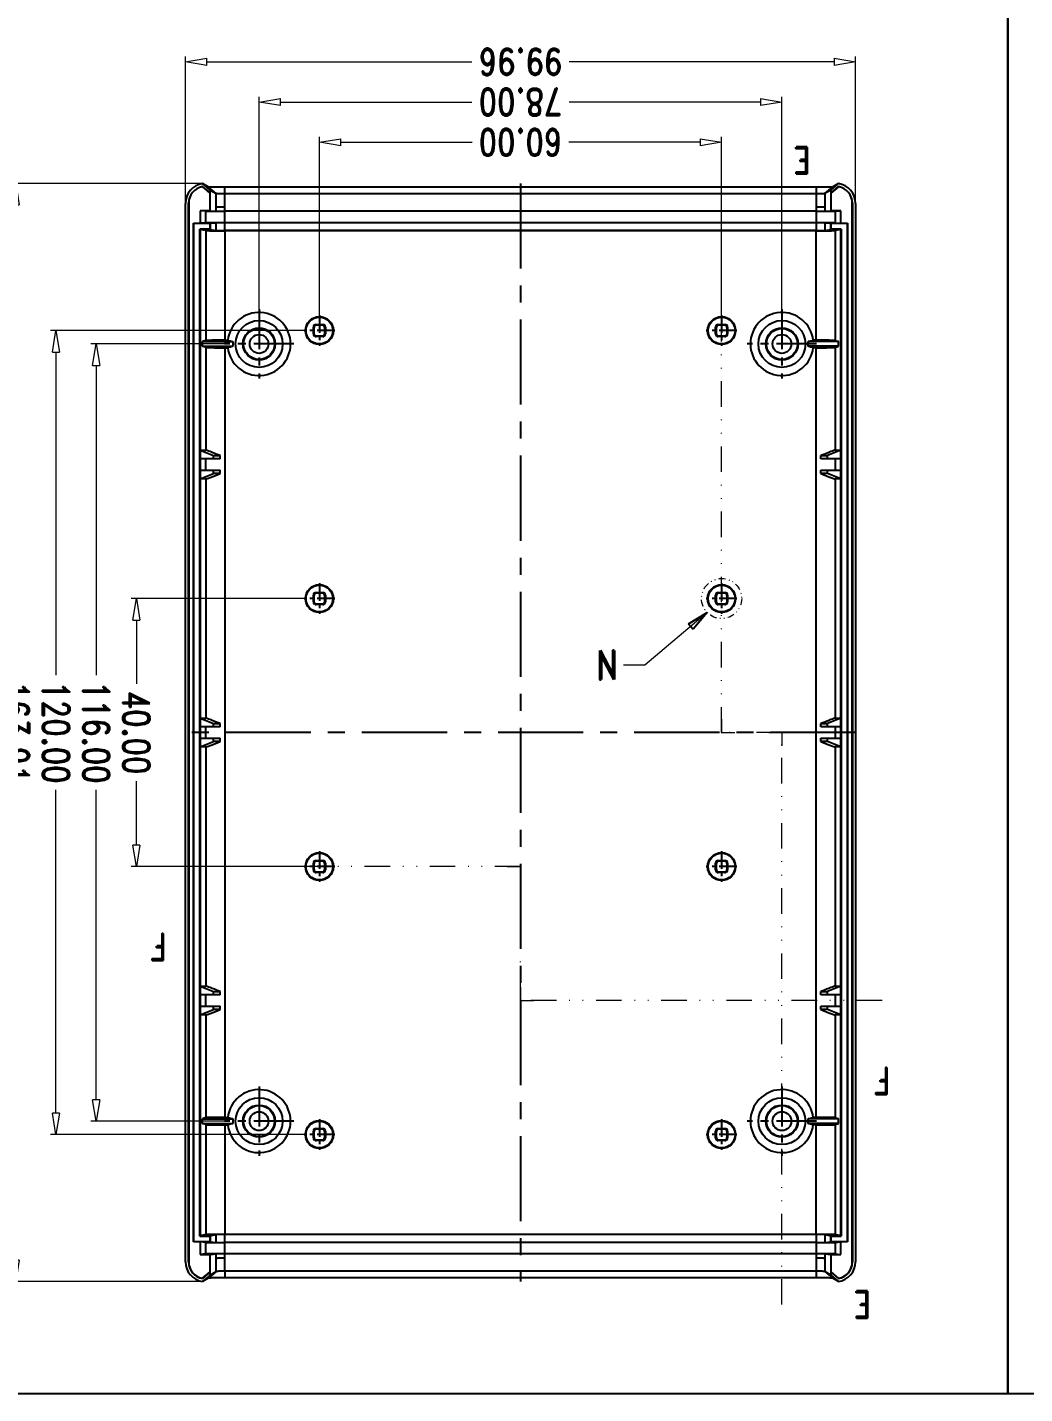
# Model space of a CAD drawing. Header units: millimetres. Extents: x 780 to 1231, y 190 to 834.
# Drawn here: x 859.2 to 1008, y 189.9 to 393.8 of the extents above; entities that cross this region are included whole.
import ezdxf
from ezdxf.enums import TextEntityAlignment as Align

# ---------------------------------------------------------------- set-up
doc = ezdxf.new("R2010")
doc.units = ezdxf.units.MM
doc.linetypes.add('CENTER', pattern=[50.8, 31.75, -6.35, 6.35, -6.35])
doc.linetypes.add('DIVIDE', pattern=[31.75, 12.7, -6.35, 0, -6.35, 0, -6.35])
doc.layers.add('06___PRT_ALL_SURFS', color=7, linetype='Continuous')
doc.layers.add('dim', color=3, linetype='Continuous', lineweight=9)
doc.layers.add('hatch', color=56, linetype='Continuous', lineweight=9)
doc.styles.add('LongTou', font='romand.shx', dxfattribs={"width": 0.8, "bigfont": 'whgdtxt.shx'})
doc.dimstyles.new('YanXiu', dxfattribs={"dimtxt": 2.5, "dimasz": 2.2, "dimexe": 1, "dimexo": 0, "dimgap": 0.66, "dimtad": 0, "dimzin": 1, "dimdsep": 46, "dimtxsty": 'LongTou', "dimblk": 'CLOSEDBLANK', "dimcen": 0, "dimclrd": 256, "dimclre": 131, "dimclrt": 42, "dimazin": 0, "dimtfac": 1, "dimtofl": 0, "dimtmove": 0, "dimatfit": 3, "dimldrblk": 'CLOSEDBLANK', "dimfxl": 1, "dimlwd": 5, "dimlwe": 5, "dimarcsym": 0})

# ---------------------------------------------------------------- blocks, each defined once
blk = doc.blocks.new('_ClosedBlank')
at = {"color": 0, "linetype": 'ByBlock', "lineweight": -2}
for p, q in [((-1, 0.167), (0, 0)), ((-1, 0.167), (-1, -0.167)), ((0, 0), (-1, -0.167))]:
    blk.add_line(p, q, dxfattribs=at)
blk = doc.blocks.new('*D367')
at = {"layer": 'Defpoints', "color": 0}
for p in [(-62.76, -221.5), (-2.76, -221.5), (-2.76, -247.31)]:
    blk.add_point(p, dxfattribs=at)
at = {"layer": 'dim', "color": 131, "lineweight": 5}
for p, q in [((-62.76, -221.5), (-62.76, -248.11)), ((-2.76, -221.5), (-2.76, -248.11))]:
    blk.add_line(p, q, dxfattribs=at)
at = {"layer": 'dim', "lineweight": 5}
for p, q in [((-59.56, -247.31), (-39.96, -247.31)), ((-5.96, -247.31), (-25.56, -247.31))]:
    blk.add_line(p, q, dxfattribs=at)
at = {"layer": 'dim', "lineweight": 5, "xscale": 3.2, "yscale": 3.2, "zscale": 3.2, "rotation": 180}
blk.add_blockref('_ClosedBlank', (-62.76, -247.31), dxfattribs=at)
at = {"layer": 'dim', "lineweight": 5, "xscale": 3.2, "yscale": 3.2, "zscale": 3.2}
blk.add_blockref('_ClosedBlank', (-2.76, -247.31), dxfattribs=at)
at = {"layer": 'dim', "color": 42, "insert": (-32.76, -247.31), "char_height": 4, "attachment_point": 5, "style": 'LongTou'}
blk.add_mtext('60.00', dxfattribs=at)
blk = doc.blocks.new('*D368')
at = {"layer": 'Defpoints', "color": 0}
for p in [(-71.76, -222.38), (6.24, -222.38), (6.24, -253.31)]:
    blk.add_point(p, dxfattribs=at)
at = {"layer": 'dim', "color": 131, "lineweight": 5}
for p, q in [((-71.76, -222.38), (-71.76, -254.11)), ((6.24, -222.38), (6.24, -254.11))]:
    blk.add_line(p, q, dxfattribs=at)
at = {"layer": 'dim', "lineweight": 5}
for p, q in [((-68.56, -253.31), (-40.04, -253.31)), ((3.04, -253.31), (-25.49, -253.31))]:
    blk.add_line(p, q, dxfattribs=at)
at = {"layer": 'dim', "lineweight": 5, "xscale": 3.2, "yscale": 3.2, "zscale": 3.2, "rotation": 180}
blk.add_blockref('_ClosedBlank', (-71.76, -253.31), dxfattribs=at)
at = {"layer": 'dim', "lineweight": 5, "xscale": 3.2, "yscale": 3.2, "zscale": 3.2}
blk.add_blockref('_ClosedBlank', (6.24, -253.31), dxfattribs=at)
at = {"layer": 'dim', "color": 42, "insert": (-32.76, -253.31), "char_height": 4, "attachment_point": 5, "style": 'LongTou'}
blk.add_mtext('78.00', dxfattribs=at)
blk = doc.blocks.new('*D369')
at = {"layer": 'Defpoints', "color": 0}
for p in [(-82.74, -238.19), (17.22, -238.19), (17.22, -259.31)]:
    blk.add_point(p, dxfattribs=at)
at = {"layer": 'dim', "color": 131, "lineweight": 5}
for p, q in [((-82.74, -238.19), (-82.74, -260.11)), ((17.22, -238.19), (17.22, -260.11))]:
    blk.add_line(p, q, dxfattribs=at)
at = {"layer": 'dim', "lineweight": 5}
for p, q in [((-79.54, -259.31), (-40.04, -259.31)), ((14.02, -259.31), (-25.49, -259.31))]:
    blk.add_line(p, q, dxfattribs=at)
at = {"layer": 'dim', "lineweight": 5, "xscale": 3.2, "yscale": 3.2, "zscale": 3.2, "rotation": 180}
blk.add_blockref('_ClosedBlank', (-82.74, -259.31), dxfattribs=at)
at = {"layer": 'dim', "lineweight": 5, "xscale": 3.2, "yscale": 3.2, "zscale": 3.2}
blk.add_blockref('_ClosedBlank', (17.22, -259.31), dxfattribs=at)
at = {"layer": 'dim', "color": 42, "insert": (-32.76, -259.31), "char_height": 4, "attachment_point": 5, "style": 'LongTou'}
blk.add_mtext('99.96', dxfattribs=at)
blk = doc.blocks.new('*D363')
at = {"layer": 'Defpoints', "color": 0}
for p in [(-0.47, -139.2), (24.54, -139.2), (-0.47, -179.2)]:
    blk.add_point(p, dxfattribs=at)
at = {"layer": 'dim', "color": 131, "lineweight": 5}
for p, q in [((-0.47, -139.2), (25.34, -139.2)), ((-0.47, -179.2), (25.34, -179.2))]:
    blk.add_line(p, q, dxfattribs=at)
at = {"layer": 'dim', "lineweight": 5}
for p, q in [((24.54, -142.4), (24.54, -151.93)), ((24.54, -176), (24.54, -166.48))]:
    blk.add_line(p, q, dxfattribs=at)
at = {"layer": 'dim', "lineweight": 5, "xscale": 3.2, "yscale": 3.2, "zscale": 3.2}
for p, rotation in [((24.54, -139.2), 90), ((24.54, -179.2), 270)]:
    blk.add_blockref('_ClosedBlank', p, dxfattribs=dict(at, rotation=rotation))
at = {"layer": 'dim', "color": 42, "insert": (24.54, -159.2), "char_height": 4, "attachment_point": 5, "rotation": 90, "style": 'LongTou'}
blk.add_mtext('40.00', dxfattribs=at)
blk = doc.blocks.new('*D364')
at = {"layer": 'Defpoints', "color": 0}
for p in [(11.41, -101.2), (30.54, -101.2), (11.41, -217.2)]:
    blk.add_point(p, dxfattribs=at)
at = {"layer": 'dim', "color": 131, "lineweight": 5}
for p, q in [((11.41, -101.2), (31.34, -101.2)), ((11.41, -217.2), (31.34, -217.2))]:
    blk.add_line(p, q, dxfattribs=at)
at = {"layer": 'dim', "lineweight": 5}
for p, q in [((30.54, -104.4), (30.54, -150.63)), ((30.54, -214), (30.54, -167.77))]:
    blk.add_line(p, q, dxfattribs=at)
at = {"layer": 'dim', "lineweight": 5, "xscale": 3.2, "yscale": 3.2, "zscale": 3.2}
for p, rotation in [((30.54, -101.2), 90), ((30.54, -217.2), 270)]:
    blk.add_blockref('_ClosedBlank', p, dxfattribs=dict(at, rotation=rotation))
at = {"layer": 'dim', "color": 42, "insert": (30.54, -159.2), "char_height": 4, "attachment_point": 5, "rotation": 90, "style": 'LongTou'}
blk.add_mtext('116.00', dxfattribs=at)
blk = doc.blocks.new('*D365')
at = {"layer": 'Defpoints', "color": 0}
for p in [(-0.47, -99.2), (36.54, -99.2), (-0.47, -219.2)]:
    blk.add_point(p, dxfattribs=at)
at = {"layer": 'dim', "color": 131, "lineweight": 5}
for p, q in [((-0.47, -99.2), (37.34, -99.2)), ((-0.47, -219.2), (37.34, -219.2))]:
    blk.add_line(p, q, dxfattribs=at)
at = {"layer": 'dim', "lineweight": 5}
for p, q in [((36.54, -102.4), (36.54, -150.63)), ((36.54, -216), (36.54, -167.77))]:
    blk.add_line(p, q, dxfattribs=at)
at = {"layer": 'dim', "lineweight": 5, "xscale": 3.2, "yscale": 3.2, "zscale": 3.2}
for p, rotation in [((36.54, -99.2), 90), ((36.54, -219.2), 270)]:
    blk.add_blockref('_ClosedBlank', p, dxfattribs=dict(at, rotation=rotation))
at = {"layer": 'dim', "color": 42, "insert": (36.54, -159.2), "char_height": 4, "attachment_point": 5, "rotation": 90, "style": 'LongTou'}
blk.add_mtext('120.00', dxfattribs=at)
blk = doc.blocks.new('*D366')
at = {"layer": 'Defpoints', "color": 0}
for p in [(14.67, -77.25), (42.54, -77.25), (14.67, -241.15)]:
    blk.add_point(p, dxfattribs=at)
at = {"layer": 'dim', "color": 131, "lineweight": 5}
for p, q in [((14.67, -77.25), (43.34, -77.25)), ((14.67, -241.15), (43.34, -241.15))]:
    blk.add_line(p, q, dxfattribs=at)
at = {"layer": 'dim', "lineweight": 5}
for p, q in [((42.54, -80.45), (42.54, -151.09)), ((42.54, -237.95), (42.54, -167.32))]:
    blk.add_line(p, q, dxfattribs=at)
at = {"layer": 'dim', "lineweight": 5, "xscale": 3.2, "yscale": 3.2, "zscale": 3.2}
for p, rotation in [((42.54, -77.25), 90), ((42.54, -241.15), 270)]:
    blk.add_blockref('_ClosedBlank', p, dxfattribs=dict(at, rotation=rotation))
at = {"layer": 'dim', "color": 42, "insert": (42.54, -159.2), "char_height": 4, "attachment_point": 5, "rotation": 90, "style": 'LongTou'}
blk.add_mtext('163.91', dxfattribs=at)
blk = doc.blocks.new('*u464')
at = {"color": 7}
for p, q in [((25.254, 304.777), (26.415, 303.808)), ((26.437, 303.823), (25.261, 304.805)), ((26.437, 303.823), (26.437, 304.284)), ((118.993, 303.823), (120.169, 304.805)), ((118.993, 304.284), (118.993, 303.823)), ((120.177, 304.777), (119.015, 303.807)), ((22.737, 144.331), (22.737, 302.31)), ((23.189, 144.318), (23.189, 302.323)), ((23.215, 302.323), (23.189, 302.323)), ((23.215, 302.323), (23.215, 144.318)), ((26.415, 303.807), (26.437, 303.823)), ((26.415, 301.2), (26.415, 303.807)), ((27.291, 301.13), (27.291, 303.772)), ((28.59, 298.233), (28.59, 303.722)), ((116.841, 303.722), (116.841, 298.233)), ((118.138, 303.771), (118.139, 301.13)), ((119.015, 303.807), (118.993, 303.823)), ((119.015, 303.807), (119.015, 301.2)), ((122.215, 144.318), (122.215, 302.323)), ((122.215, 302.323), (122.241, 302.323)), ((122.241, 302.323), (122.241, 144.318)), ((122.693, 302.31), (122.693, 144.331)), ((24.915, 301.2), (24.915, 299.341)), ((25.794, 301.13), (24.915, 301.2)), ((26.415, 301.2), (24.915, 301.2)), ((25.794, 299.411), (25.794, 301.13)), ((27.291, 301.13), (26.415, 301.2)), ((28.591, 301.12), (116.839, 301.12)), ((119.015, 301.2), (118.139, 301.13)), ((120.515, 301.2), (119.015, 301.2)), ((119.637, 301.13), (120.515, 301.2)), ((119.637, 301.13), (119.637, 299.411)), ((120.515, 299.341), (120.515, 301.2)), ((23.917, 147.3), (23.917, 299.341)), ((23.917, 299.341), (23.97, 299.288)), ((23.917, 299.341), (26.415, 299.341)), ((23.97, 147.352), (23.97, 299.288)), ((26.363, 299.288), (23.97, 299.288)), ((24.865, 148.169), (24.865, 298.472)), ((24.917, 298.419), (24.865, 298.472)), ((26.363, 298.472), (24.865, 298.472)), ((25.794, 299.411), (24.915, 299.341)), ((24.917, 298.419), (24.917, 148.221)), ((24.917, 298.419), (25.796, 298.244)), ((26.415, 298.419), (24.917, 298.419)), ((25.796, 281.842), (25.796, 298.244)), ((26.415, 299.341), (26.363, 299.288)), ((26.363, 299.288), (26.363, 298.472)), ((26.415, 298.419), (26.363, 298.472)), ((27.291, 299.411), (26.415, 299.341)), ((26.415, 299.341), (26.415, 298.419)), ((27.291, 298.244), (26.415, 298.419)), ((27.291, 298.244), (27.291, 299.411)), ((28.59, 299.415), (116.841, 299.415)), ((28.59, 298.233), (116.841, 298.233)), ((28.593, 298.22), (28.593, 281.88)), ((28.593, 298.22), (116.837, 298.22)), ((116.837, 281.88), (116.837, 298.22)), ((118.139, 299.411), (118.139, 298.244)), ((119.015, 299.341), (118.139, 299.411)), ((119.015, 298.419), (118.139, 298.244)), ((119.015, 298.419), (119.015, 299.341)), ((119.015, 299.341), (121.513, 299.341)), ((119.015, 299.341), (119.068, 299.288)), ((119.015, 298.419), (119.068, 298.472)), ((120.513, 298.419), (119.015, 298.419)), ((119.068, 298.472), (119.068, 299.288)), ((121.461, 299.288), (119.068, 299.288)), ((120.565, 298.472), (119.068, 298.472)), ((119.635, 298.244), (120.513, 298.419)), ((119.635, 281.842), (119.635, 298.244)), ((119.637, 299.411), (120.515, 299.341)), ((120.513, 298.419), (120.565, 298.472)), ((120.513, 148.221), (120.513, 298.419)), ((120.565, 298.472), (120.565, 148.169)), ((121.513, 299.341), (121.461, 299.288)), ((121.461, 299.288), (121.461, 147.352)), ((121.513, 299.341), (121.513, 147.3)), ((41.815, 282.82), (41.815, 283.82)), ((41.815, 283.82), (41.908, 283.728)), ((41.908, 283.728), (41.908, 282.913)), ((42.215, 284.22), (42.308, 284.128)), ((42.215, 284.22), (43.215, 284.22)), ((43.123, 284.128), (42.308, 284.128)), ((43.215, 284.22), (43.123, 284.128)), ((43.615, 283.82), (43.523, 283.728)), ((43.523, 282.913), (43.523, 283.728)), ((43.615, 283.82), (43.615, 282.82)), ((101.815, 282.82), (101.815, 283.82)), ((101.815, 283.82), (101.908, 283.728)), ((101.908, 283.728), (101.908, 282.913)), ((102.215, 284.22), (103.215, 284.22)), ((102.215, 284.22), (102.308, 284.128)), ((103.123, 284.128), (102.308, 284.128)), ((103.215, 284.22), (103.123, 284.128)), ((103.615, 283.82), (103.523, 283.728)), ((103.523, 282.913), (103.523, 283.728)), ((103.615, 283.82), (103.615, 282.82)), ((25.796, 281.842), (25.258, 281.67)), ((25.258, 281.67), (25.258, 280.97)), ((25.258, 281.67), (29.812, 281.67)), ((28.593, 281.88), (29.043, 281.88)), ((41.815, 282.82), (41.908, 282.913)), ((42.215, 282.42), (42.308, 282.513)), ((43.215, 282.42), (42.215, 282.42)), ((42.308, 282.513), (43.123, 282.513)), ((43.123, 282.513), (43.215, 282.42)), ((43.523, 282.913), (43.615, 282.82)), ((101.908, 282.913), (101.815, 282.82)), ((102.308, 282.513), (102.215, 282.42)), ((103.215, 282.42), (102.215, 282.42)), ((102.308, 282.513), (103.123, 282.513)), ((103.215, 282.42), (103.123, 282.513)), ((103.615, 282.82), (103.523, 282.913)), ((120.173, 281.67), (115.619, 281.67)), ((116.837, 281.88), (116.387, 281.88)), ((119.635, 281.842), (120.173, 281.67)), ((120.173, 281.67), (120.173, 280.97)), ((25.796, 280.798), (25.258, 280.97)), ((25.258, 280.97), (29.812, 280.97)), ((25.796, 265.47), (25.796, 280.798)), ((28.593, 280.761), (28.593, 165.88)), ((28.593, 280.761), (29.043, 280.761)), ((120.173, 280.97), (115.619, 280.97)), ((116.837, 280.761), (116.387, 280.761)), ((116.837, 165.88), (116.837, 280.761)), ((119.635, 280.798), (120.173, 280.97)), ((119.635, 265.47), (119.635, 280.798)), ((24.917, 265.47), (26.919, 264.67)), ((24.917, 265.47), (25.796, 265.47)), ((120.513, 265.47), (118.511, 264.67)), ((119.635, 265.47), (120.513, 265.47)), ((27.911, 264.17), (24.917, 264.17)), ((25.796, 262.47), (25.796, 264.17)), ((26.919, 264.67), (26.919, 264.17)), ((26.919, 264.67), (27.911, 264.67)), ((27.911, 264.67), (27.911, 264.17)), ((117.519, 264.67), (117.519, 264.17)), ((117.519, 264.67), (118.511, 264.67)), ((120.513, 264.17), (117.519, 264.17)), ((118.511, 264.67), (118.511, 264.17)), ((119.635, 264.17), (119.635, 262.47)), ((24.917, 262.47), (27.911, 262.47)), ((24.917, 261.17), (26.919, 261.97)), ((25.796, 261.17), (24.917, 261.17)), ((25.796, 225.47), (25.796, 261.17)), ((26.919, 262.47), (26.919, 261.97)), ((27.911, 261.97), (26.919, 261.97)), ((27.911, 262.47), (27.911, 261.97)), ((117.519, 262.47), (120.513, 262.47)), ((117.519, 262.47), (117.519, 261.97)), ((118.511, 261.97), (117.519, 261.97)), ((118.511, 262.47), (118.511, 261.97)), ((120.513, 261.17), (118.511, 261.97)), ((120.513, 261.17), (119.635, 261.17)), ((119.635, 225.47), (119.635, 261.17)), ((41.815, 242.82), (41.815, 243.82)), ((41.815, 243.82), (41.908, 243.728)), ((41.815, 242.82), (41.908, 242.913)), ((41.908, 243.728), (41.908, 242.913)), ((42.215, 244.22), (42.308, 244.128)), ((42.215, 244.22), (43.215, 244.22)), ((43.123, 244.128), (42.308, 244.128)), ((43.215, 244.22), (43.123, 244.128)), ((43.615, 243.82), (43.523, 243.728)), ((43.523, 242.913), (43.523, 243.728)), ((43.523, 242.913), (43.615, 242.82)), ((43.615, 243.82), (43.615, 242.82)), ((101.815, 242.82), (101.815, 243.82)), ((101.815, 243.82), (101.908, 243.728)), ((101.908, 242.913), (101.815, 242.82)), ((101.908, 243.728), (101.908, 242.913)), ((102.215, 244.22), (103.215, 244.22)), ((102.215, 244.22), (102.308, 244.128)), ((103.123, 244.128), (102.308, 244.128)), ((103.215, 244.22), (103.123, 244.128)), ((103.615, 243.82), (103.523, 243.728)), ((103.523, 242.913), (103.523, 243.728)), ((103.615, 242.82), (103.523, 242.913)), ((103.615, 243.82), (103.615, 242.82)), ((42.215, 242.42), (42.308, 242.513)), ((43.215, 242.42), (42.215, 242.42)), ((42.308, 242.513), (43.123, 242.513)), ((43.123, 242.513), (43.215, 242.42)), ((102.308, 242.513), (102.215, 242.42)), ((103.215, 242.42), (102.215, 242.42)), ((102.308, 242.513), (103.123, 242.513)), ((103.215, 242.42), (103.123, 242.513)), ((24.917, 225.47), (26.919, 224.67)), ((24.917, 225.47), (25.796, 225.47)), ((26.919, 224.67), (26.919, 224.17)), ((26.919, 224.67), (27.911, 224.67)), ((27.911, 224.67), (27.911, 224.17)), ((117.519, 224.67), (118.511, 224.67)), ((117.519, 224.67), (117.519, 224.17)), ((120.513, 225.47), (118.511, 224.67)), ((118.511, 224.67), (118.511, 224.17)), ((119.635, 225.47), (120.513, 225.47)), ((27.911, 224.17), (24.917, 224.17)), ((24.917, 222.47), (27.911, 222.47)), ((25.796, 222.47), (25.796, 224.17)), ((26.919, 222.47), (26.919, 221.97)), ((27.911, 222.47), (27.911, 221.97)), ((120.513, 224.17), (117.519, 224.17)), ((117.519, 222.47), (120.513, 222.47)), ((117.519, 222.47), (117.519, 221.97)), ((118.511, 222.47), (118.511, 221.97)), ((119.635, 224.17), (119.635, 222.47)), ((24.917, 221.17), (26.919, 221.97)), ((25.796, 221.17), (24.917, 221.17)), ((25.796, 185.47), (25.796, 221.17)), ((27.911, 221.97), (26.919, 221.97)), ((118.511, 221.97), (117.519, 221.97)), ((120.513, 221.17), (118.511, 221.97)), ((120.513, 221.17), (119.635, 221.17)), ((119.635, 185.47), (119.635, 221.17)), ((42.215, 204.22), (42.308, 204.128)), ((42.215, 204.22), (43.215, 204.22)), ((43.123, 204.128), (42.308, 204.128)), ((43.123, 204.128), (43.215, 204.22)), ((102.215, 204.22), (103.215, 204.22)), ((102.308, 204.128), (102.215, 204.22)), ((103.123, 204.128), (102.308, 204.128)), ((103.215, 204.22), (103.123, 204.128)), ((41.815, 203.82), (41.908, 203.728)), ((41.815, 202.82), (41.815, 203.82)), ((41.815, 202.82), (41.908, 202.913)), ((41.908, 203.728), (41.908, 202.913)), ((42.215, 202.42), (42.308, 202.513)), ((43.215, 202.42), (42.215, 202.42)), ((42.308, 202.513), (43.123, 202.513)), ((43.215, 202.42), (43.123, 202.513)), ((43.523, 203.728), (43.615, 203.82)), ((43.523, 202.913), (43.523, 203.728)), ((43.615, 202.82), (43.523, 202.913)), ((43.615, 203.82), (43.615, 202.82)), ((101.908, 203.728), (101.815, 203.82)), ((101.815, 202.82), (101.815, 203.82)), ((101.815, 202.82), (101.908, 202.913)), ((101.908, 203.728), (101.908, 202.913)), ((102.215, 202.42), (102.308, 202.513)), ((103.215, 202.42), (102.215, 202.42)), ((102.308, 202.513), (103.123, 202.513)), ((103.215, 202.42), (103.123, 202.513)), ((103.615, 203.82), (103.523, 203.728)), ((103.523, 202.913), (103.523, 203.728)), ((103.615, 202.82), (103.523, 202.913)), ((103.615, 203.82), (103.615, 202.82)), ((24.917, 185.47), (26.919, 184.67)), ((24.917, 185.47), (25.796, 185.47)), ((27.911, 184.17), (24.917, 184.17)), ((25.796, 182.47), (25.796, 184.17)), ((26.919, 184.67), (26.919, 184.17)), ((26.919, 184.67), (27.911, 184.67)), ((27.911, 184.67), (27.911, 184.17)), ((117.519, 184.67), (118.511, 184.67)), ((117.519, 184.67), (117.519, 184.17)), ((120.513, 184.17), (117.519, 184.17)), ((120.513, 185.47), (118.511, 184.67)), ((118.511, 184.67), (118.511, 184.17)), ((119.635, 185.47), (120.513, 185.47)), ((119.635, 184.17), (119.635, 182.47)), ((24.917, 182.47), (27.911, 182.47)), ((24.917, 181.17), (26.919, 181.97)), ((26.919, 182.47), (26.919, 181.97)), ((27.911, 181.97), (26.919, 181.97)), ((27.911, 182.47), (27.911, 181.97)), ((117.519, 182.47), (120.513, 182.47)), ((117.519, 182.47), (117.519, 181.97)), ((118.511, 181.97), (117.519, 181.97)), ((118.511, 182.47), (118.511, 181.97)), ((120.513, 181.17), (118.511, 181.97)), ((25.796, 181.17), (24.917, 181.17)), ((25.796, 165.842), (25.796, 181.17)), ((120.513, 181.17), (119.635, 181.17)), ((119.635, 165.842), (119.635, 181.17)), ((25.796, 165.842), (25.258, 165.67)), ((25.258, 165.67), (29.812, 165.67)), ((25.258, 165.67), (25.258, 164.97)), ((28.593, 165.88), (29.043, 165.88)), ((120.173, 165.67), (115.619, 165.67)), ((116.837, 165.88), (116.387, 165.88)), ((119.635, 165.842), (120.173, 165.67)), ((120.173, 165.67), (120.173, 164.97)), ((25.796, 164.798), (25.258, 164.97)), ((25.258, 164.97), (29.812, 164.97)), ((25.796, 148.397), (25.796, 164.798)), ((28.593, 164.761), (29.043, 164.761)), ((28.593, 164.761), (28.593, 148.42)), ((41.815, 163.82), (41.908, 163.728)), ((41.815, 162.82), (41.815, 163.82)), ((41.908, 163.728), (41.908, 162.913)), ((42.215, 164.22), (42.308, 164.128)), ((42.215, 164.22), (43.215, 164.22)), ((43.123, 164.128), (42.308, 164.128)), ((43.123, 164.128), (43.215, 164.22)), ((43.523, 163.728), (43.615, 163.82)), ((43.523, 162.913), (43.523, 163.728)), ((43.615, 163.82), (43.615, 162.82)), ((101.908, 163.728), (101.815, 163.82)), ((101.815, 162.82), (101.815, 163.82)), ((101.908, 163.728), (101.908, 162.913)), ((102.215, 164.22), (103.215, 164.22)), ((102.308, 164.128), (102.215, 164.22)), ((103.123, 164.128), (102.308, 164.128)), ((103.215, 164.22), (103.123, 164.128)), ((103.615, 163.82), (103.523, 163.728)), ((103.523, 162.913), (103.523, 163.728)), ((103.615, 163.82), (103.615, 162.82)), ((120.173, 164.97), (115.619, 164.97)), ((116.837, 164.761), (116.387, 164.761)), ((116.837, 148.42), (116.837, 164.761)), ((119.635, 164.798), (120.173, 164.97)), ((119.635, 148.397), (119.635, 164.798)), ((41.815, 162.82), (41.908, 162.913)), ((42.215, 162.42), (42.308, 162.513)), ((43.215, 162.42), (42.215, 162.42)), ((42.308, 162.513), (43.123, 162.513)), ((43.215, 162.42), (43.123, 162.513)), ((43.615, 162.82), (43.523, 162.913)), ((101.815, 162.82), (101.908, 162.913)), ((102.215, 162.42), (102.308, 162.513)), ((103.215, 162.42), (102.215, 162.42)), ((102.308, 162.513), (103.123, 162.513)), ((103.215, 162.42), (103.123, 162.513)), ((103.615, 162.82), (103.523, 162.913)), ((23.917, 147.3), (23.97, 147.352)), ((26.415, 147.3), (23.917, 147.3)), ((23.97, 147.352), (26.363, 147.352)), ((24.917, 148.221), (24.865, 148.169)), ((24.865, 148.169), (26.363, 148.169)), ((25.794, 147.23), (24.915, 147.3)), ((24.915, 147.3), (24.915, 145.441)), ((24.917, 148.221), (25.796, 148.397)), ((24.917, 148.221), (26.415, 148.221)), ((25.794, 145.511), (25.794, 147.23)), ((26.415, 148.221), (26.363, 148.169)), ((26.363, 148.169), (26.363, 147.352)), ((26.415, 147.3), (26.363, 147.352)), ((27.291, 148.396), (26.415, 148.221)), ((26.415, 148.221), (26.415, 147.3)), ((27.291, 147.23), (26.415, 147.3)), ((27.291, 147.23), (27.291, 148.396)), ((28.59, 148.407), (116.841, 148.407)), ((28.593, 141.931), (28.59, 148.407)), ((28.591, 147.22), (116.839, 147.22)), ((28.593, 148.42), (116.837, 148.42)), ((116.841, 148.407), (116.837, 141.931)), ((119.015, 148.221), (118.139, 148.396)), ((118.139, 148.396), (118.139, 147.23)), ((119.015, 147.3), (118.139, 147.23)), ((119.015, 148.221), (120.513, 148.221)), ((119.015, 148.221), (119.068, 148.169)), ((119.015, 147.3), (119.015, 148.221)), ((119.015, 147.3), (119.068, 147.352)), ((121.513, 147.3), (119.015, 147.3)), ((119.068, 148.169), (120.565, 148.169)), ((119.068, 147.352), (119.068, 148.169)), ((119.068, 147.352), (121.461, 147.352)), ((119.635, 148.397), (120.513, 148.221)), ((119.637, 147.23), (120.515, 147.3)), ((119.637, 147.23), (119.637, 145.511)), ((120.513, 148.221), (120.565, 148.169)), ((120.515, 145.441), (120.515, 147.3)), ((121.513, 147.3), (121.461, 147.352)), ((25.794, 145.511), (24.915, 145.441)), ((24.915, 145.441), (26.415, 145.441)), ((27.291, 145.511), (26.415, 145.441)), ((26.415, 142.833), (26.415, 145.441)), ((27.291, 142.868), (27.291, 145.511)), ((28.59, 145.515), (116.841, 145.515)), ((118.139, 145.511), (118.138, 142.87)), ((118.139, 144.868), (118.138, 144.87)), ((119.015, 145.441), (118.139, 145.511)), ((119.015, 145.441), (120.515, 145.441)), ((119.015, 145.441), (119.015, 142.833)), ((119.637, 145.511), (120.515, 145.441)), ((23.215, 144.318), (23.189, 144.318)), ((25.254, 141.863), (26.415, 142.833)), ((26.437, 142.817), (25.261, 141.835)), ((27.291, 142.868), (26.143, 141.881)), ((26.415, 142.833), (26.437, 142.817)), ((26.437, 142.356), (27.291, 142.868)), ((26.437, 142.356), (26.437, 142.817)), ((28.59, 142.919), (116.841, 142.919)), ((118.138, 142.87), (118.139, 142.868)), ((118.993, 142.356), (118.139, 142.868)), ((118.139, 142.868), (119.287, 141.881)), ((119.015, 142.833), (118.993, 142.817)), ((118.993, 142.817), (118.993, 142.356)), ((118.993, 142.817), (120.169, 141.835)), ((120.177, 141.863), (119.015, 142.833)), ((122.215, 144.318), (122.241, 144.318)), ((26.437, 142.356), (25.286, 141.367)), ((25.286, 141.367), (26.143, 141.881)), ((118.993, 142.356), (120.144, 141.367)), ((119.287, 141.881), (120.144, 141.367))]:
    blk.add_line(p, q, dxfattribs=at)
at = {"color": 1, "linetype": 'CENTER', "ltscale": 0.399825}
for p, q in [((72.715, 141.367), (72.715, 305.273)), ((22.737, 223.32), (122.693, 223.32))]:
    blk.add_line(p, q, dxfattribs=at)
at = {"color": 1, "linetype": 'CENTER', "ltscale": 0.188215}
for p, q in [((33.715, 276.144), (33.715, 286.496)), ((111.715, 276.144), (111.715, 286.496)), ((28.539, 281.32), (38.891, 281.32)), ((106.539, 281.32), (116.891, 281.32)), ((33.715, 160.144), (33.715, 170.496)), ((111.715, 160.144), (111.715, 170.496)), ((28.539, 165.32), (38.891, 165.32)), ((106.539, 165.32), (116.891, 165.32))]:
    blk.add_line(p, q, dxfattribs=at)
at = {"color": 1, "linetype": 'CENTER', "ltscale": 0.083491}
for p, q in [((42.715, 281.024), (42.715, 285.616)), ((102.715, 281.024), (102.715, 285.616)), ((40.419, 283.32), (45.011, 283.32)), ((100.419, 283.32), (105.011, 283.32)), ((42.715, 241.024), (42.715, 245.616)), ((102.715, 241.024), (102.715, 245.616)), ((40.419, 243.32), (45.011, 243.32)), ((100.419, 243.32), (105.011, 243.32)), ((42.715, 201.024), (42.715, 205.616)), ((102.715, 201.024), (102.715, 205.616)), ((40.419, 203.32), (45.011, 203.32)), ((100.419, 203.32), (105.011, 203.32)), ((42.715, 161.024), (42.715, 165.616)), ((102.715, 161.024), (102.715, 165.616)), ((40.419, 163.32), (45.011, 163.32)), ((100.419, 163.32), (105.011, 163.32))]:
    blk.add_line(p, q, dxfattribs=at)
at = {"color": 7}
for points in [[(27.293, 301.771), (27.292, 301.771), (27.291, 301.772)], [(118.138, 301.771), (118.138, 301.771), (118.139, 301.772), (118.139, 301.772)], [(27.291, 144.868), (27.291, 144.869), (27.292, 144.869), (27.293, 144.87)], [(27.291, 142.868), (27.292, 142.869), (27.293, 142.87)]]:
    blk.add_lwpolyline(points, dxfattribs=at)
for centre, radius in [((33.715, 281.32), 3.5), ((33.715, 281.32), 2.4), ((33.715, 281.32), 2.313), ((42.715, 283.32), 2.087), ((42.715, 283.32), 2), ((102.715, 283.32), 2.087), ((102.715, 283.32), 2), ((111.715, 281.32), 3.5), ((111.715, 281.32), 2.4), ((111.715, 281.32), 2.313), ((33.715, 281.32), 1.4), ((111.715, 281.32), 1.4), ((42.715, 243.32), 2.087), ((42.715, 243.32), 2), ((102.715, 243.32), 2.087), ((102.715, 243.32), 2), ((42.715, 203.32), 2.087), ((42.715, 203.32), 2), ((102.715, 203.32), 2.087), ((102.715, 203.32), 2), ((33.715, 165.32), 3.5), ((33.715, 165.32), 2.4), ((33.715, 165.32), 2.313), ((111.715, 165.32), 3.5), ((111.715, 165.32), 2.4), ((111.715, 165.32), 2.313), ((33.715, 165.32), 1.4), ((42.715, 163.32), 2.087), ((42.715, 163.32), 2), ((102.715, 163.32), 2.087), ((102.715, 163.32), 2), ((111.715, 165.32), 1.4)]:
    blk.add_circle(centre, radius, dxfattribs=at)
for centre, radius, start, end in [((25.712, 302.323), 2.523, 100.30237, 180.00166), ((25.712, 302.323), 2.497, 100.58317, 180.00171), ((29.825, 303.589), 4.723, 165.07835, 165.42957), ((115.606, 303.589), 4.723, 14.57043, 14.92165), ((119.718, 302.323), 2.523, 359.99834, 79.69763), ((119.718, 302.323), 2.497, 359.99829, 79.41683), ((33.715, 281.32), 4.705, 186.82842, 173.17158), ((111.715, 281.32), 4.705, 6.82842, 353.17158), ((33.715, 281.32), 3.919, 174.87652, 185.12348), ((111.715, 281.32), 3.919, 354.87652, 5.12348), ((33.715, 165.32), 4.705, 186.82842, 173.17158), ((111.715, 165.32), 4.705, 6.82842, 353.17158), ((33.715, 165.32), 3.919, 174.87652, 185.12348), ((111.715, 165.32), 3.919, 354.87652, 5.12348), ((25.712, 144.318), 2.523, 179.99834, 259.69763), ((25.712, 144.318), 2.497, 179.99829, 259.41683), ((119.718, 144.318), 2.523, 280.30237, 0.00166), ((119.718, 144.318), 2.497, 280.58317, 0.00171), ((29.825, 143.051), 4.723, 194.57043, 194.92165), ((115.606, 143.051), 4.723, 345.07835, 345.42957)]:
    blk.add_arc(centre, radius, start, end, dxfattribs=at)
for centre, major_axis, ratio, start_param, end_param in [((28.591, 301.13), (2.8, 0), 0.0034907, -3.0979594, -1.5707963), ((28.59, 301.13), (1.3, 0), 0.0034907, -3.0979594, -1.5707963), ((116.839, 301.13), (2.8, 0), 0.0034907, -1.5707963, -0.0436332), ((116.841, 301.13), (1.3, 0), 0.0034907, -1.5707963, -0.0436332), ((28.591, 299.41), (2.8, 0), 0.0034907, 1.5707963, 3.0979594), ((28.593, 298.245), (2.8, 0), 0.0087269, -3.0979594, -1.5707963), ((28.59, 299.41), (1.3, 0), 0.0034907, 1.5707963, 3.0979594), ((28.59, 298.245), (1.3, 0), 0.0087269, -3.0979594, -1.5707963), ((116.837, 298.245), (2.8, 0), 0.0087269, -1.5707963, -0.0436332), ((116.839, 299.41), (2.8, 0), 0.0034907, 0.0436332, 1.5707963), ((116.841, 299.41), (1.3, 0), 0.0034907, 0.0436332, 1.5707963), ((116.841, 298.245), (1.3, 0), 0.0087269, -1.5707963, -0.0436332), ((42.215, 283.82), (-0.283, 0.283), 0.9996955, -0.7852459, 0.7852459), ((42.308, 283.728), (0.283, -0.283), 0.9996955, 2.3563468, 3.9268385), ((43.123, 283.728), (-0.283, -0.283), 0.9996955, 2.3563468, 3.9268385), ((43.215, 283.82), (0.283, 0.283), 0.9996955, -0.7852459, 0.7852459), ((102.215, 283.82), (-0.283, 0.283), 0.9996955, -0.7852459, 0.7852459), ((102.308, 283.728), (0.283, -0.283), 0.9996955, 2.3563468, 3.9268385), ((103.123, 283.728), (-0.283, -0.283), 0.9996955, 2.3563468, 3.9268385), ((103.215, 283.82), (0.283, 0.283), 0.9996955, -0.7852459, 0.7852459), ((28.593, 281.841), (2.8, 0), 0.0139635, 1.5707963, 3.0979594), ((42.215, 282.82), (0.283, 0.283), 0.9996955, -3.9268385, -2.3563468), ((42.308, 282.913), (0.283, 0.283), 0.9996955, 2.3563468, 3.9268385), ((43.123, 282.913), (0.283, -0.283), 0.9996955, -0.7852459, 0.7852459), ((43.215, 282.82), (-0.283, 0.283), 0.9996955, -3.9268385, -2.3563468), ((102.215, 282.82), (0.283, 0.283), 0.9996955, -3.9268385, -2.3563468), ((102.308, 282.913), (-0.283, -0.283), 0.9996955, -0.7852459, 0.7852459), ((103.123, 282.913), (-0.283, 0.283), 0.9996955, 2.3563468, 3.9268385), ((103.215, 282.82), (-0.283, 0.283), 0.9996955, -3.9268385, -2.3563468), ((116.837, 281.841), (2.8, 0), 0.0139635, 0.0436332, 1.5707963), ((28.593, 280.8), (2.8, 0), 0.0139635, -3.0979594, -1.5707963), ((116.837, 280.8), (2.8, 0), 0.0139635, -1.5707963, -0.0436332), ((28.593, 264.35), (2.8, -1.119), 0.0150446, 1.8229284, 3.103973), ((116.837, 264.35), (2.8, 1.119), 0.0150446, 0.0376196, 1.3186642), ((28.593, 262.29), (2.8, 1.119), 0.0150446, -3.103973, -1.8229284), ((116.837, 262.29), (2.8, -1.119), 0.0150446, -1.3186642, -0.0376196), ((42.215, 243.82), (0.283, -0.283), 0.9996955, 2.3563468, 3.9268385), ((42.215, 242.82), (0.283, 0.283), 0.9996955, -3.9268385, -2.3563468), ((42.308, 243.728), (0.283, -0.283), 0.9996955, 2.3563468, 3.9268385), ((42.308, 242.913), (0.283, 0.283), 0.9996955, 2.3563468, 3.9268385), ((43.123, 243.728), (-0.283, -0.283), 0.9996955, 2.3563468, 3.9268385), ((43.123, 242.913), (0.283, -0.283), 0.9996955, -0.7852459, 0.7852459), ((43.215, 243.82), (0.283, 0.283), 0.9996955, -0.7852459, 0.7852459), ((43.215, 242.82), (-0.283, 0.283), 0.9996955, -3.9268385, -2.3563468), ((102.215, 243.82), (0.283, -0.283), 0.9996955, 2.3563468, 3.9268385), ((102.215, 242.82), (0.283, 0.283), 0.9996955, -3.9268385, -2.3563468), ((102.308, 243.728), (0.283, -0.283), 0.9996955, 2.3563468, 3.9268385), ((102.308, 242.913), (-0.283, -0.283), 0.9996955, -0.7852459, 0.7852459), ((103.123, 243.728), (-0.283, -0.283), 0.9996955, 2.3563468, 3.9268385), ((103.123, 242.913), (-0.283, 0.283), 0.9996955, 2.3563468, 3.9268385), ((103.215, 243.82), (0.283, 0.283), 0.9996955, -0.7852459, 0.7852459), ((103.215, 242.82), (-0.283, 0.283), 0.9996955, -3.9268385, -2.3563468), ((28.593, 224.35), (2.8, -1.119), 0.0150446, 1.8229284, 3.103973), ((116.837, 224.35), (2.8, 1.119), 0.0150446, 0.0376196, 1.3186642), ((28.593, 222.29), (2.8, 1.119), 0.0150446, -3.103973, -1.8229284), ((116.837, 222.29), (2.8, -1.119), 0.0150446, -1.3186642, -0.0376196), ((42.215, 203.82), (0.283, -0.283), 0.9996955, 2.3563468, 3.9268385), ((42.308, 203.728), (0.283, -0.283), 0.9996955, 2.3563468, 3.9268385), ((43.123, 203.728), (0.283, 0.283), 0.9996955, -0.7852459, 0.7852459), ((43.215, 203.82), (0.283, 0.283), 0.9996955, -0.7852459, 0.7852459), ((102.215, 203.82), (0.283, -0.283), 0.9996955, 2.3563468, 3.9268385), ((102.308, 203.728), (-0.283, 0.283), 0.9996955, -0.7852459, 0.7852459), ((103.123, 203.728), (-0.283, -0.283), 0.9996955, 2.3563468, 3.9268385), ((103.215, 203.82), (0.283, 0.283), 0.9996955, -0.7852459, 0.7852459), ((42.215, 202.82), (0.283, 0.283), 0.9996955, -3.9268385, -2.3563468), ((42.308, 202.913), (0.283, 0.283), 0.9996955, 2.3563468, 3.9268385), ((43.123, 202.913), (-0.283, 0.283), 0.9996955, 2.3563468, 3.9268385), ((43.215, 202.82), (0.283, -0.283), 0.9996955, -0.7852459, 0.7852459), ((102.215, 202.82), (0.283, 0.283), 0.9996955, -3.9268385, -2.3563468), ((102.308, 202.913), (0.283, 0.283), 0.9996955, 2.3563468, 3.9268385), ((103.123, 202.913), (-0.283, 0.283), 0.9996955, 2.3563468, 3.9268385), ((103.215, 202.82), (0.283, -0.283), 0.9996955, -0.7852459, 0.7852459), ((28.593, 184.35), (2.8, -1.119), 0.0150446, 1.8229284, 3.103973), ((116.837, 184.35), (2.8, 1.119), 0.0150446, 0.0376196, 1.3186642), ((28.593, 182.29), (2.8, 1.119), 0.0150446, -3.103973, -1.8229284), ((116.837, 182.29), (2.8, -1.119), 0.0150446, -1.3186642, -0.0376196), ((28.593, 165.841), (2.8, 0), 0.0139635, 1.5707963, 3.0979594), ((116.837, 165.841), (2.8, 0), 0.0139635, 0.0436332, 1.5707963), ((28.593, 164.8), (2.8, 0), 0.0139635, -3.0979594, -1.5707963), ((42.215, 163.82), (-0.283, 0.283), 0.9996955, -0.7852459, 0.7852459), ((42.308, 163.728), (0.283, -0.283), 0.9996955, 2.3563468, 3.9268385), ((43.123, 163.728), (0.283, 0.283), 0.9996955, -0.7852459, 0.7852459), ((43.215, 163.82), (0.283, 0.283), 0.9996955, -0.7852459, 0.7852459), ((102.215, 163.82), (-0.283, 0.283), 0.9996955, -0.7852459, 0.7852459), ((102.308, 163.728), (-0.283, 0.283), 0.9996955, -0.7852459, 0.7852459), ((103.123, 163.728), (-0.283, -0.283), 0.9996955, 2.3563468, 3.9268385), ((103.215, 163.82), (0.283, 0.283), 0.9996955, -0.7852459, 0.7852459), ((116.837, 164.8), (2.8, 0), 0.0139635, -1.5707963, -0.0436332), ((42.215, 162.82), (0.283, 0.283), 0.9996955, -3.9268385, -2.3563468), ((42.308, 162.913), (0.283, 0.283), 0.9996955, 2.3563468, 3.9268385), ((43.123, 162.913), (-0.283, 0.283), 0.9996955, 2.3563468, 3.9268385), ((43.215, 162.82), (-0.283, 0.283), 0.9996955, -3.9268385, -2.3563468), ((102.215, 162.82), (0.283, 0.283), 0.9996955, -3.9268385, -2.3563468), ((102.308, 162.913), (0.283, 0.283), 0.9996955, 2.3563468, 3.9268385), ((103.123, 162.913), (-0.283, 0.283), 0.9996955, 2.3563468, 3.9268385), ((103.215, 162.82), (-0.283, 0.283), 0.9996955, -3.9268385, -2.3563468), ((28.591, 147.23), (2.8, 0), 0.0034907, -3.0979594, -1.5707963), ((28.593, 148.396), (2.8, 0), 0.0087269, 1.5707963, 3.0979594), ((28.59, 148.396), (1.3, 0), 0.0087269, 1.5707963, 3.0979594), ((28.59, 147.23), (1.3, 0), 0.0034907, -3.0979594, -1.5707963), ((116.837, 148.396), (2.8, 0), 0.0087269, 0.0436332, 1.5707963), ((116.839, 147.23), (2.8, 0), 0.0034907, -1.5707963, -0.0436332), ((116.841, 148.396), (1.3, 0), 0.0087269, 0.0436332, 1.5707963), ((116.841, 147.23), (1.3, 0), 0.0034907, -1.5707963, -0.0436332), ((28.591, 145.51), (2.8, 0), 0.0034907, 1.5707963, 3.0979594), ((28.59, 145.51), (1.3, 0), 0.0034907, 1.5707963, 3.0979594), ((116.839, 145.51), (2.8, 0), 0.0034907, 0.0436332, 1.5707963), ((116.841, 145.51), (1.3, 0), 0.0034907, 0.0436332, 1.5707963), ((25.74, 144.334), (-2.576, -1.545), 0.9987065, -0.5396695, 0.8794419), ((119.69, 144.334), (2.576, -1.545), 0.9987065, -0.8794419, 0.5396695)]:
    blk.add_ellipse(centre, major_axis=major_axis, ratio=ratio, start_param=start_param, end_param=end_param, dxfattribs=at)
for points, start_tangent, end_tangent in [([(28.59, 301.722), (28.205, 301.724), (27.855, 301.731), (27.57, 301.742), (27.377, 301.755), (27.293, 301.771)], (-1, 0.000121), (-0.8632126, 0.5048405)), ([(118.138, 301.771), (118.054, 301.755), (117.86, 301.742), (117.576, 301.731), (117.225, 301.724), (116.841, 301.722)], (-0.8597106, -0.5107814), (-1, -0.0001193)), ([(29.043, 281.88), (29.301, 281.809), (29.557, 281.739), (29.812, 281.67)], (0.9646467, -0.2635464), (0.9649799, -0.2623239)), ([(115.619, 281.67), (115.873, 281.739), (116.129, 281.809), (116.387, 281.88)], (0.9649799, 0.2623239), (0.9646467, 0.2635464)), ([(29.812, 280.97), (29.557, 280.901), (29.301, 280.831), (29.043, 280.761)], (-0.9649799, -0.2623239), (-0.9646467, -0.2635464)), ([(116.387, 280.761), (116.129, 280.831), (115.873, 280.901), (115.619, 280.97)], (-0.9646467, 0.2635464), (-0.9649799, 0.2623239)), ([(29.043, 165.88), (29.301, 165.809), (29.557, 165.739), (29.812, 165.67)], (0.9646467, -0.2635464), (0.9649799, -0.2623239)), ([(115.619, 165.67), (115.873, 165.739), (116.129, 165.809), (116.387, 165.88)], (0.9649799, 0.2623239), (0.9646467, 0.2635464)), ([(29.812, 164.97), (29.557, 164.901), (29.301, 164.831), (29.043, 164.761)], (-0.9649799, -0.2623239), (-0.9646467, -0.2635464)), ([(116.387, 164.761), (116.129, 164.831), (115.873, 164.901), (115.619, 164.97)], (-0.9646467, 0.2635464), (-0.9649799, 0.2623239)), ([(27.293, 144.87), (27.377, 144.885), (27.57, 144.899), (27.855, 144.91), (28.205, 144.916), (28.59, 144.919)], (0.864475, 0.5026757), (1, 0.000119)), ([(116.841, 144.919), (117.225, 144.916), (117.576, 144.91), (117.86, 144.899), (118.054, 144.885), (118.138, 144.87)], (1, -0.0001213), (0.8600445, -0.510219)), ([(27.293, 142.87), (27.375, 142.885), (27.57, 142.899), (27.856, 142.91), (28.209, 142.916), (28.59, 142.919)], (0.8420143, 0.5394553), (0.9999986, -0.0016625)), ([(116.841, 142.919), (117.221, 142.916), (117.576, 142.91), (117.861, 142.899), (118.055, 142.885), (118.138, 142.87)], (0.9999986, 0.0016545), (0.8438862, -0.5365222))]:
    blk.add_spline(points, degree=3, dxfattribs=dict(at, start_tangent=start_tangent, end_tangent=end_tangent))
at = {"layer": '06___PRT_ALL_SURFS', "color": 7}
for p, q in [((26.437, 304.284), (25.286, 305.273)), ((25.286, 305.273), (26.143, 304.759)), ((27.291, 303.772), (26.143, 304.759)), ((26.437, 304.284), (27.291, 303.772)), ((28.59, 303.722), (28.593, 304.709)), ((28.593, 304.709), (116.837, 304.709)), ((116.841, 303.722), (116.837, 304.709)), ((118.138, 303.771), (119.284, 304.758)), ((118.993, 304.284), (118.139, 303.772)), ((118.993, 304.284), (120.144, 305.273)), ((119.287, 304.759), (120.144, 305.273)), ((28.59, 303.722), (116.841, 303.722)), ((118.138, 303.771), (118.139, 303.772)), ((28.593, 141.931), (116.837, 141.931))]:
    blk.add_line(p, q, dxfattribs=at)
for points in [[(119.284, 304.758), (119.286, 304.758), (119.287, 304.759)], [(27.291, 303.772), (27.292, 303.771), (27.293, 303.771)], [(119.284, 141.883), (119.286, 141.882), (119.287, 141.881)]]:
    blk.add_lwpolyline(points, dxfattribs=at)
for centre, major_axis, start_param, end_param in [((25.74, 302.306), (2.576, -1.545), 2.2621508, 3.6812621), ((119.69, 302.306), (2.576, 1.545), -0.5396695, 0.8794419)]:
    blk.add_ellipse(centre, major_axis=major_axis, ratio=0.9987065, start_param=start_param, end_param=end_param, dxfattribs=at)
for points, start_tangent, end_tangent in [([(26.146, 304.758), (26.267, 304.745), (26.531, 304.733), (26.925, 304.723), (27.422, 304.716), (27.99, 304.711), (28.593, 304.709)], (0.9605081, -0.278252), (0.9999999, 0.0005377)), ([(116.837, 304.709), (117.44, 304.711), (118.009, 304.716), (118.506, 304.723), (118.899, 304.733), (119.163, 304.745), (119.284, 304.758)], (0.9999999, -0.0005367), (0.9604975, 0.2782887)), ([(27.293, 303.77), (27.375, 303.756), (27.57, 303.742), (27.856, 303.731), (28.209, 303.724), (28.59, 303.722)], (0.8420143, -0.5394553), (0.9999986, 0.0016625)), ([(116.841, 303.722), (117.221, 303.724), (117.576, 303.731), (117.861, 303.742), (118.055, 303.756), (118.138, 303.77)], (0.9999986, -0.0016545), (0.8438862, 0.5365222)), ([(26.146, 141.883), (26.267, 141.895), (26.531, 141.907), (26.925, 141.917), (27.422, 141.925), (27.99, 141.93), (28.593, 141.931)], (0.9605081, 0.278252), (0.9999999, -0.0005377)), ([(116.837, 141.931), (117.44, 141.93), (118.009, 141.925), (118.506, 141.917), (118.899, 141.907), (119.163, 141.895), (119.284, 141.883)], (0.9999999, 0.0005367), (0.9604975, -0.2782887))]:
    blk.add_spline(points, degree=3, dxfattribs=dict(at, start_tangent=start_tangent, end_tangent=end_tangent))
at = {"layer": 'Defpoints'}
for points in [[(-225.168, 321.999), (0, 321.999), (0, 0), (-225.168, 0)], [(0, 321.999), (225.168, 321.999), (225.168, 0), (0, 0)]]:
    blk.add_lwpolyline(points, close=True, dxfattribs=at)
at = {"layer": 'hatch', "color": 2, "linetype": 'DIVIDE', "ltscale": 0.3}
for p, q in [((33.715, 308.709), (33.715, 223.32)), ((18.737, 263.32), (72.715, 263.32)), ((72.715, 263.32), (72.715, 243.32)), ((72.715, 243.32), (126.693, 243.32)), ((33.715, 223.32), (42.715, 223.32)), ((42.715, 223.32), (42.715, 137.931))]:
    blk.add_line(p, q, dxfattribs=at)
at = {"layer": 'hatch', "color": 2, "ltscale": 0.3}
for points in [[(33.715, 308.709, 0, 0, 0), (29.715, 308.709, 1.2, 0, 0), (25.715, 308.709, 0, 0, 0)], [(18.737, 263.32, 0, 0, 0), (18.737, 267.32, 1.2, 0, 0), (18.737, 271.32, 0, 0, 0)], [(126.693, 243.32, 0, 0, 0), (126.693, 247.32, 1.2, 0, 0), (126.693, 251.32, 0, 0, 0)], [(42.715, 137.931, 0, 0, 0), (38.715, 137.931, 1.2, 0, 0), (34.715, 137.931, 0, 0, 0)]]:
    blk.add_lwpolyline(points, format="xyseb", dxfattribs=at)
at = {"layer": 'hatch', "color": 2, "ltscale": 0.3, "const_width": 0.2}
for points in [[(70.715, 263.32), (72.715, 263.32), (72.715, 261.32)], [(72.715, 245.32), (72.715, 243.32), (74.715, 243.32)], [(33.715, 225.32), (33.715, 223.32), (35.715, 223.32)], [(40.715, 223.32), (42.715, 223.32), (42.715, 221.32)]]:
    blk.add_lwpolyline(points, dxfattribs=at)
at = {"layer": 'hatch', "color": 4, "linetype": 'DIVIDE', "ltscale": 0.08}
blk.add_circle((42.715, 203.32), 3, dxfattribs=at)
at = {"layer": 'dim', "color": 42, "insert": (58.158, 213.244), "char_height": 4.32, "attachment_point": 4, "style": 'LongTou'}
blk.add_mtext('N', dxfattribs=at)
at = {"layer": 'hatch', "color": 6, "style": 'LongTou', "width": 0.8}
for s, p in [('E', (21.715, 308.709)), ('F', (18.737, 275.32)), ('F', (126.693, 255.32)), ('E', (30.715, 137.931))]:
    blk.add_text(s, height=4, dxfattribs=at).set_placement(p, align=Align.MIDDLE)
at = {"layer": 'dim'}
for base, p1, p2, picture, middle in [((148.013, 305.273), (120.144, 141.367), (120.144, 305.273), '*D366', (148.013, 223.32)), ((142.013, 283.32), (105.011, 163.32), (105.011, 283.32), '*D365', (142.013, 223.32)), ((136.013, 281.32), (116.891, 165.32), (116.891, 281.32), '*D364', (136.013, 223.32)), ((130.013, 243.32), (105.011, 203.32), (105.011, 243.32), '*D363', (130.013, 223.32))]:
    dim = blk.add_linear_dim(base=base, p1=p1, p2=p2, angle=90, dimstyle='YanXiu', override={"dimtxt": 4, "dimasz": 3.2, "dimexe": 0.7996, "dimgap": 0.7996}, dxfattribs=at)
    dim.commit()
    dim.dimension.update_dxf_attribs({"geometry": picture, "text_midpoint": middle, "insert": (105.477, 382.522)})
for base, p1, p2, picture, middle in [((111.715, 129.216), (33.715, 160.144), (111.715, 160.144), '*D368', (72.715, 129.216)), ((102.715, 135.216), (42.715, 161.024), (102.715, 161.024), '*D367', (72.715, 135.216)), ((122.693, 123.216), (22.737, 144.331), (122.693, 144.331), '*D369', (72.715, 123.216))]:
    dim = blk.add_linear_dim(base=base, p1=p1, p2=p2, dimstyle='YanXiu', override={"dimtxt": 4, "dimasz": 3.2, "dimexe": 0.7996, "dimgap": 0.7996}, dxfattribs=at)
    dim.commit()
    dim.dimension.update_dxf_attribs({"geometry": picture, "text_midpoint": middle, "insert": (105.477, 382.522)})
at = {"layer": 'dim', "color": 6, "annotation_type": 0, "has_hookline": 1, "hookline_direction": 0, "text_width": 1.582}
blk.add_leader([(44.863, 205.415), (54.159, 213.244), (57.359, 213.244)], dimstyle='YanXiu', override={"dimtxt": 4, "dimasz": 3.2, "dimgap": 0.7996}, dxfattribs=at)

msp = doc.modelspace()

# ---------------------------------------------------------------- block references
at = {"rotation": 180}
msp.add_blockref('*u464', (1005.47, 511.89), dxfattribs=at)

doc.saveas('drawing.dxf')
